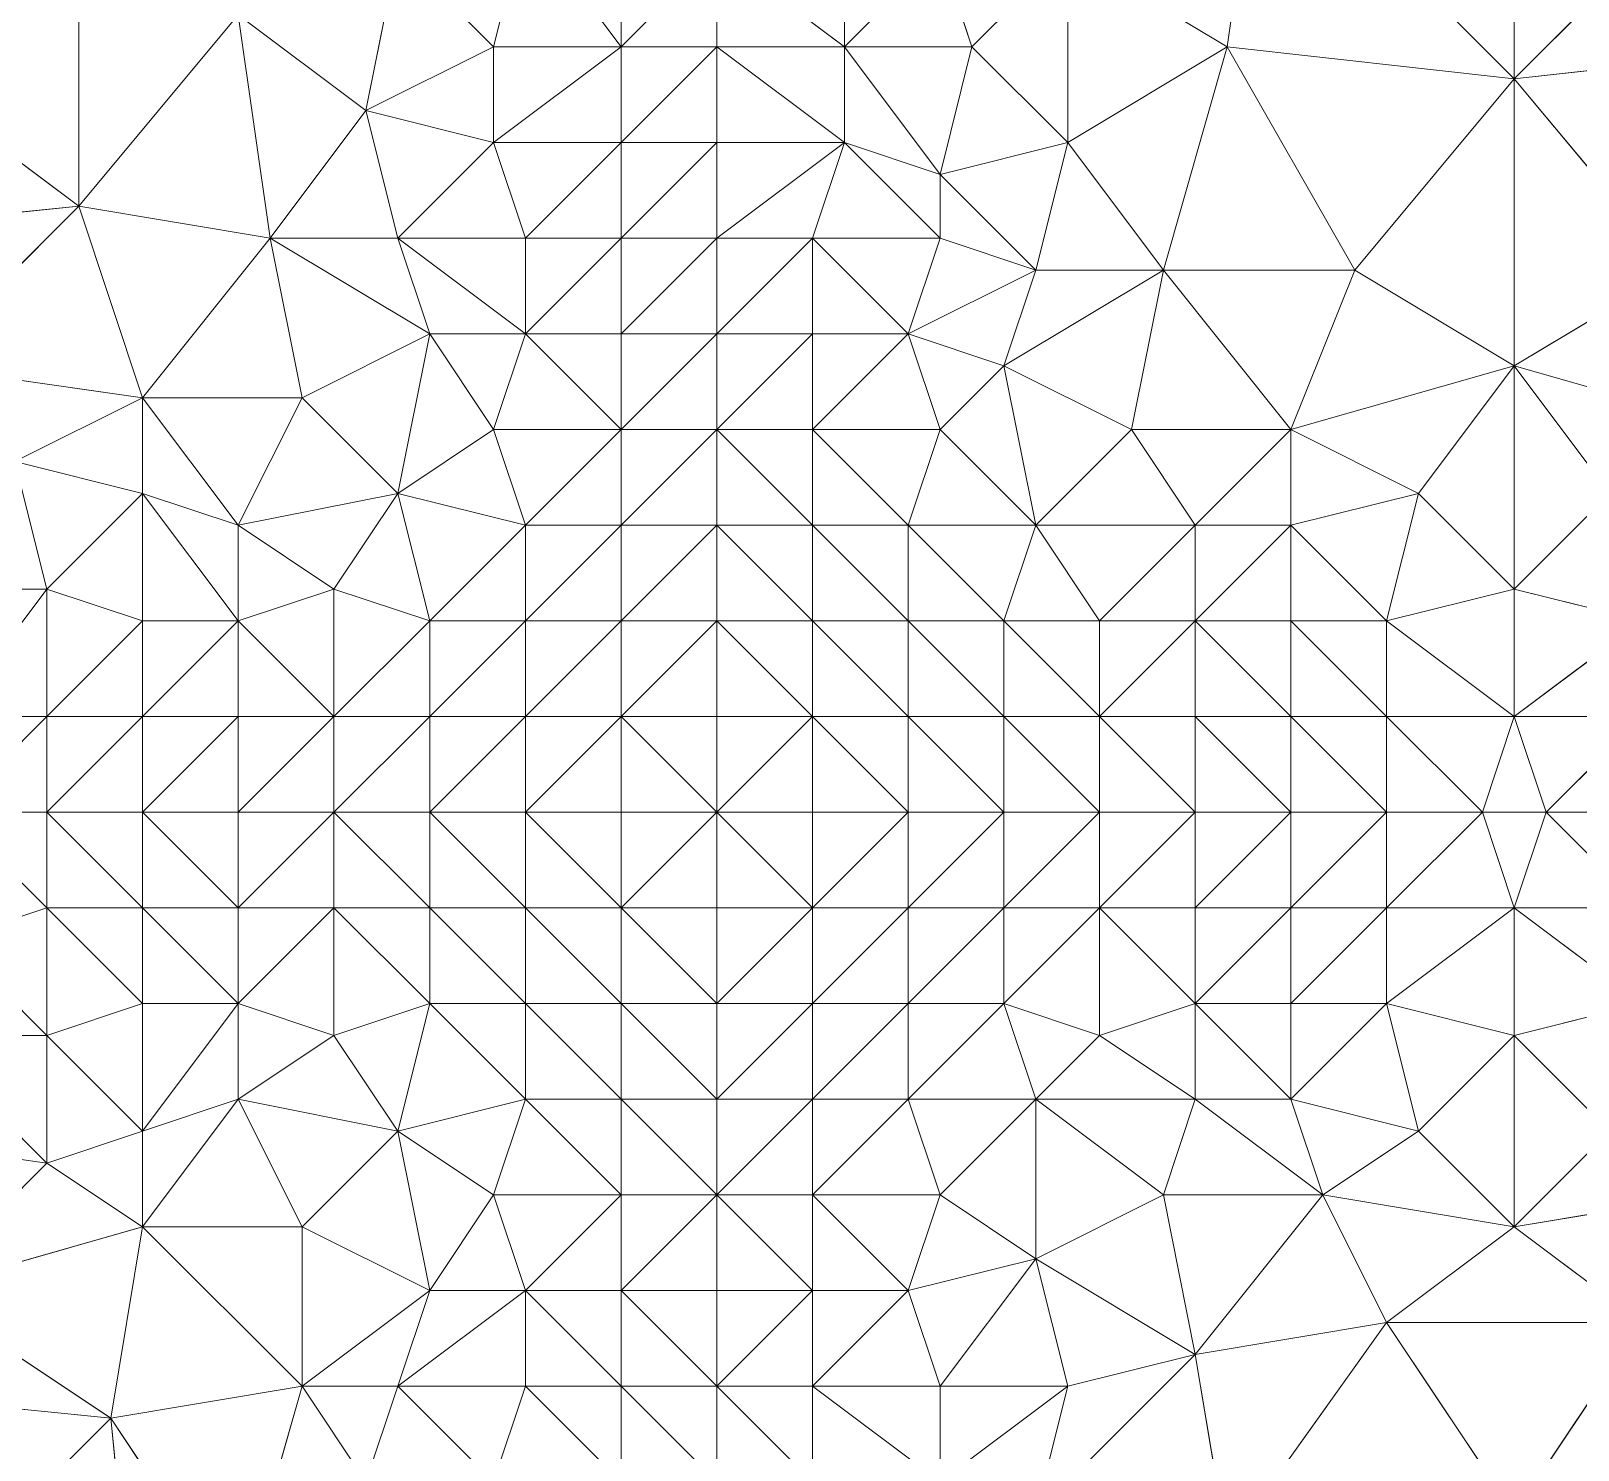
# Model space of a CAD drawing. Header units: metres. Extents: x 0 to 8, y 0 to 4.
# Drawn here: x 0.785 to 1.27, y 1.8 to 2.245 of the extents above; entities that cross this region are included whole.
import ezdxf

# ---------------------------------------------------------------- set-up
doc = ezdxf.new("R2010")
doc.units = ezdxf.units.M
doc.header["$MEASUREMENT"] = 0
for name, color, linetype, lineweight in [('DL_FE_MESH', 134, 'Continuous', 0), ('DL_FE_MESH_CELLS_3', 132, 'Continuous', 0), ('DL_FE_MESH_CELLS_4', 132, 'Continuous', 0), ('DL_FE_MESH_CELLS_6', 132, 'Continuous', 0), ('DL_FE_MESH_CELLS_7', 132, 'Continuous', 0), ('DL_TOPOLOGY', 7, 'Continuous', 0)]:
    doc.layers.add(name, color=color, linetype=linetype, lineweight=lineweight)

msp = doc.modelspace()

# ---------------------------------------------------------------- linework, layer by layer
at = {"layer": 'DL_FE_MESH'}
for p, q in [((1.16, 2.24), (1.17, 2.31)), ((1.25, 2.23), (1.17, 2.31)), ((1.33, 2.31), (1.25, 2.23)), ((0.8, 2.3), (0.8, 2.19)), ((1.25, 2.23), (1.25, 2.3)), ((0.93, 2.24), (0.94, 2.28)), ((0.97, 2.24), (0.94, 2.28)), ((0.9, 2.27), (0.89, 2.22)), ((0.93, 2.24), (0.9, 2.27)), ((0.97, 2.24), (1, 2.27)), ((0.97, 2.27), (0.97, 2.24)), ((1.04, 2.24), (1, 2.27)), ((1.04, 2.24), (1.04, 2.27)), ((1.07, 2.27), (1.04, 2.24)), ((1.08, 2.24), (1.07, 2.27)), ((1.08, 2.24), (1.11, 2.27)), ((1.11, 2.27), (1.11, 2.21)), ((1.16, 2.24), (1.11, 2.27)), ((0.8, 2.19), (0.72, 2.25)), ((0.8, 2.19), (0.85, 2.25)), ((0.86, 2.18), (0.85, 2.25)), ((0.89, 2.22), (0.85, 2.25)), ((0.89, 2.22), (0.93, 2.24)), ((0.93, 2.21), (0.93, 2.24)), ((0.93, 2.24), (0.97, 2.24)), ((0.97, 2.24), (0.93, 2.21)), ((0.97, 2.21), (1, 2.24)), ((1, 2.24), (0.97, 2.24)), ((0.97, 2.24), (0.97, 2.21)), ((1, 2.24), (1.04, 2.24)), ((1.04, 2.21), (1, 2.24)), ((1.04, 2.21), (1.04, 2.24)), ((1.04, 2.24), (1.08, 2.24)), ((1.07, 2.2), (1.04, 2.24)), ((1.07, 2.2), (1.08, 2.24)), ((1.11, 2.21), (1.08, 2.24)), ((1.11, 2.21), (1.16, 2.24)), ((1.14, 2.17), (1.16, 2.24)), ((1.2, 2.17), (1.16, 2.24)), ((1.16, 2.24), (1.25, 2.23)), ((1.25, 2.23), (1.34, 2.24)), ((1.2, 2.17), (1.25, 2.23)), ((1.25, 2.23), (1.25, 2.14)), ((1.3, 2.17), (1.25, 2.23)), ((0.86, 2.18), (0.89, 2.22)), ((0.9, 2.18), (0.89, 2.22)), ((0.93, 2.21), (0.89, 2.22)), ((0.93, 2.21), (0.9, 2.18)), ((0.94, 2.18), (0.93, 2.21)), ((0.93, 2.21), (0.97, 2.21)), ((0.97, 2.21), (0.94, 2.18)), ((0.97, 2.18), (1, 2.21)), ((1, 2.21), (0.97, 2.21)), ((0.97, 2.21), (0.97, 2.18)), ((1, 2.21), (1.04, 2.21)), ((1.04, 2.21), (1, 2.18)), ((1.03, 2.18), (1.04, 2.21)), ((1.04, 2.21), (1.07, 2.2)), ((1.07, 2.18), (1.04, 2.21)), ((1.07, 2.2), (1.11, 2.21)), ((1.1, 2.17), (1.11, 2.21)), ((1.14, 2.17), (1.11, 2.21)), ((1.07, 2.18), (1.07, 2.2)), ((1.1, 2.17), (1.07, 2.2)), ((0.8, 2.19), (0.7, 2.18)), ((0.75, 2.14), (0.8, 2.19)), ((0.8, 2.19), (0.82, 2.13)), ((0.86, 2.18), (0.8, 2.19)), ((0.86, 2.18), (0.82, 2.13)), ((0.87, 2.13), (0.86, 2.18)), ((0.91, 2.15), (0.86, 2.18)), ((0.9, 2.18), (0.86, 2.18)), ((0.91, 2.15), (0.9, 2.18)), ((0.9, 2.18), (0.94, 2.18)), ((0.94, 2.15), (0.9, 2.18)), ((0.94, 2.15), (0.94, 2.18)), ((0.94, 2.18), (0.97, 2.18)), ((0.97, 2.18), (0.94, 2.15)), ((0.97, 2.15), (1, 2.18)), ((1, 2.18), (0.97, 2.18)), ((0.97, 2.18), (0.97, 2.15)), ((1, 2.18), (1.03, 2.18)), ((1.03, 2.18), (1, 2.15)), ((1.03, 2.15), (1.03, 2.18)), ((1.03, 2.18), (1.07, 2.18)), ((1.06, 2.15), (1.03, 2.18)), ((1.06, 2.15), (1.07, 2.18)), ((1.07, 2.18), (1.1, 2.17)), ((1.1, 2.17), (1.06, 2.15)), ((1.09, 2.14), (1.1, 2.17)), ((1.09, 2.14), (1.14, 2.17)), ((1.1, 2.17), (1.14, 2.17)), ((1.13, 2.12), (1.14, 2.17)), ((1.14, 2.17), (1.2, 2.17)), ((1.18, 2.12), (1.14, 2.17)), ((1.18, 2.12), (1.2, 2.17)), ((1.25, 2.14), (1.2, 2.17)), ((1.25, 2.14), (1.3, 2.17)), ((0.87, 2.13), (0.91, 2.15)), ((0.91, 2.15), (0.9, 2.1)), ((0.93, 2.12), (0.91, 2.15)), ((0.91, 2.15), (0.94, 2.15)), ((0.93, 2.12), (0.94, 2.15)), ((0.94, 2.15), (0.97, 2.15)), ((0.97, 2.12), (0.94, 2.15)), ((0.97, 2.12), (1, 2.15)), ((1, 2.15), (0.97, 2.15)), ((0.97, 2.15), (0.97, 2.12)), ((1, 2.15), (1.03, 2.15)), ((1.03, 2.15), (1, 2.12)), ((1.03, 2.12), (1.03, 2.15)), ((1.03, 2.15), (1.06, 2.15)), ((1.06, 2.15), (1.03, 2.12)), ((1.07, 2.12), (1.06, 2.15)), ((1.06, 2.15), (1.09, 2.14)), ((0.82, 2.13), (0.75, 2.14)), ((1.07, 2.12), (1.09, 2.14)), ((1.09, 2.14), (1.1, 2.09)), ((1.13, 2.12), (1.09, 2.14)), ((1.18, 2.12), (1.25, 2.14)), ((1.22, 2.1), (1.25, 2.14)), ((1.25, 2.14), (1.25, 2.07)), ((1.28, 2.1), (1.25, 2.14)), ((1.32, 2.12), (1.25, 2.14)), ((0.78, 2.11), (0.82, 2.13)), ((0.82, 2.13), (0.87, 2.13)), ((0.82, 2.1), (0.82, 2.13)), ((0.85, 2.09), (0.82, 2.13)), ((0.85, 2.09), (0.87, 2.13)), ((0.9, 2.1), (0.87, 2.13)), ((0.9, 2.1), (0.93, 2.12)), ((0.94, 2.09), (0.93, 2.12)), ((0.93, 2.12), (0.97, 2.12)), ((0.97, 2.12), (0.94, 2.09)), ((0.97, 2.09), (1, 2.12)), ((1, 2.12), (0.97, 2.12)), ((0.97, 2.12), (0.97, 2.09)), ((1, 2.12), (1.03, 2.12)), ((1.03, 2.09), (1, 2.12)), ((1.03, 2.09), (1.03, 2.12)), ((1.03, 2.12), (1.07, 2.12)), ((1.06, 2.09), (1.03, 2.12)), ((1.06, 2.09), (1.07, 2.12)), ((1.1, 2.09), (1.07, 2.12)), ((1.1, 2.09), (1.13, 2.12)), ((1.15, 2.09), (1.13, 2.12)), ((1.13, 2.12), (1.18, 2.12)), ((1.15, 2.09), (1.18, 2.12)), ((1.18, 2.09), (1.18, 2.12)), ((1.18, 2.12), (1.22, 2.1)), ((0.79, 2.07), (0.78, 2.11)), ((0.78, 2.11), (0.82, 2.1)), ((0.82, 2.1), (0.79, 2.07)), ((0.82, 2.06), (0.82, 2.1)), ((0.82, 2.1), (0.85, 2.09)), ((0.85, 2.06), (0.82, 2.1)), ((0.9, 2.1), (0.85, 2.09)), ((0.88, 2.07), (0.9, 2.1)), ((0.9, 2.1), (0.91, 2.06)), ((0.94, 2.09), (0.9, 2.1)), ((1.18, 2.09), (1.22, 2.1)), ((1.21, 2.06), (1.22, 2.1)), ((1.25, 2.07), (1.22, 2.1)), ((1.25, 2.07), (1.28, 2.1)), ((0.85, 2.06), (0.85, 2.09)), ((0.88, 2.07), (0.85, 2.09)), ((0.94, 2.09), (0.91, 2.06)), ((0.94, 2.06), (0.94, 2.09)), ((0.94, 2.09), (0.97, 2.09)), ((0.97, 2.09), (0.94, 2.06)), ((0.97, 2.06), (1, 2.09)), ((1, 2.09), (0.97, 2.09)), ((0.97, 2.09), (0.97, 2.06)), ((1, 2.09), (1.03, 2.09)), ((1.03, 2.06), (1, 2.09)), ((1.03, 2.06), (1.03, 2.09)), ((1.03, 2.09), (1.06, 2.09)), ((1.06, 2.06), (1.03, 2.09)), ((1.06, 2.06), (1.06, 2.09)), ((1.06, 2.09), (1.1, 2.09)), ((1.09, 2.06), (1.06, 2.09)), ((1.09, 2.06), (1.1, 2.09)), ((1.12, 2.06), (1.1, 2.09)), ((1.15, 2.09), (1.1, 2.09)), ((1.12, 2.06), (1.15, 2.09)), ((1.15, 2.09), (1.18, 2.09)), ((1.15, 2.06), (1.15, 2.09)), ((1.18, 2.09), (1.15, 2.06)), ((1.18, 2.06), (1.18, 2.09)), ((1.21, 2.06), (1.18, 2.09)), ((0.79, 2.07), (0.75, 2.07)), ((0.79, 2.07), (0.76, 2.03)), ((0.79, 2.03), (0.79, 2.07)), ((0.79, 2.07), (0.82, 2.06)), ((0.85, 2.06), (0.88, 2.07)), ((0.88, 2.03), (0.88, 2.07)), ((0.91, 2.06), (0.88, 2.07)), ((1.21, 2.06), (1.25, 2.07)), ((1.25, 2.03), (1.25, 2.07)), ((1.29, 2.06), (1.25, 2.07)), ((0.82, 2.06), (0.79, 2.03)), ((0.82, 2.03), (0.82, 2.06)), ((0.82, 2.06), (0.85, 2.06)), ((0.85, 2.06), (0.82, 2.03)), ((0.85, 2.03), (0.85, 2.06)), ((0.88, 2.03), (0.85, 2.06)), ((0.91, 2.06), (0.88, 2.03)), ((0.91, 2.06), (0.94, 2.06)), ((0.91, 2.03), (0.91, 2.06)), ((0.94, 2.06), (0.91, 2.03)), ((0.94, 2.03), (0.94, 2.06)), ((0.94, 2.06), (0.97, 2.06)), ((0.97, 2.06), (0.94, 2.03)), ((0.97, 2.03), (1, 2.06)), ((1, 2.06), (0.97, 2.06)), ((0.97, 2.06), (0.97, 2.03)), ((1, 2.06), (1.03, 2.06)), ((1.03, 2.03), (1, 2.06)), ((1.03, 2.03), (1.03, 2.06)), ((1.03, 2.06), (1.06, 2.06)), ((1.06, 2.03), (1.03, 2.06)), ((1.06, 2.03), (1.06, 2.06)), ((1.06, 2.06), (1.09, 2.06)), ((1.09, 2.03), (1.06, 2.06)), ((1.09, 2.03), (1.09, 2.06)), ((1.09, 2.06), (1.12, 2.06)), ((1.12, 2.03), (1.09, 2.06)), ((1.12, 2.03), (1.12, 2.06)), ((1.12, 2.06), (1.15, 2.06)), ((1.15, 2.06), (1.12, 2.03)), ((1.15, 2.03), (1.15, 2.06)), ((1.15, 2.06), (1.18, 2.06)), ((1.18, 2.03), (1.15, 2.06)), ((1.18, 2.03), (1.18, 2.06)), ((1.18, 2.06), (1.21, 2.06)), ((1.21, 2.03), (1.18, 2.06)), ((1.21, 2.03), (1.21, 2.06)), ((1.25, 2.03), (1.21, 2.06)), ((1.29, 2.06), (1.25, 2.03)), ((0.79, 2.03), (0.76, 2)), ((0.79, 2.03), (0.76, 2.03)), ((0.79, 2), (0.79, 2.03)), ((0.82, 2.03), (0.79, 2)), ((0.82, 2.03), (0.79, 2.03)), ((0.82, 2), (0.82, 2.03)), ((0.85, 2.03), (0.82, 2)), ((0.85, 2.03), (0.82, 2.03)), ((0.85, 2), (0.85, 2.03)), ((0.88, 2.03), (0.85, 2)), ((0.88, 2.03), (0.85, 2.03)), ((0.88, 2), (0.88, 2.03)), ((0.91, 2.03), (0.88, 2)), ((0.91, 2.03), (0.88, 2.03)), ((0.91, 2), (0.91, 2.03)), ((0.94, 2.03), (0.91, 2)), ((0.94, 2.03), (0.91, 2.03)), ((0.94, 2), (0.94, 2.03)), ((0.97, 2.03), (0.94, 2)), ((0.97, 2.03), (0.94, 2.03)), ((1, 2.03), (0.97, 2.03)), ((0.97, 2.03), (1, 2)), ((0.97, 2.03), (0.97, 2)), ((1, 2.03), (1.03, 2.03)), ((1.03, 2.03), (1, 2)), ((1.03, 2), (1.03, 2.03)), ((1.03, 2.03), (1.06, 2)), ((1.06, 2.03), (1.03, 2.03)), ((1.06, 2), (1.06, 2.03)), ((1.06, 2.03), (1.09, 2)), ((1.09, 2.03), (1.06, 2.03)), ((1.09, 2), (1.09, 2.03)), ((1.09, 2.03), (1.12, 2)), ((1.12, 2.03), (1.09, 2.03)), ((1.12, 2), (1.12, 2.03)), ((1.12, 2.03), (1.15, 2)), ((1.15, 2.03), (1.12, 2.03)), ((1.15, 2), (1.15, 2.03)), ((1.15, 2.03), (1.18, 2)), ((1.18, 2.03), (1.15, 2.03)), ((1.18, 2), (1.18, 2.03)), ((1.18, 2.03), (1.21, 2)), ((1.21, 2.03), (1.18, 2.03)), ((1.21, 2), (1.21, 2.03)), ((1.24, 2), (1.21, 2.03)), ((1.25, 2.03), (1.21, 2.03)), ((1.24, 2), (1.25, 2.03)), ((1.26, 2), (1.25, 2.03)), ((1.29, 2.03), (1.25, 2.03)), ((1.29, 2.03), (1.26, 2)), ((0.79, 1.97), (0.76, 2)), ((0.82, 1.97), (0.79, 2)), ((0.79, 2), (0.79, 1.97)), ((0.85, 1.97), (0.82, 2)), ((0.82, 2), (0.82, 1.97)), ((0.85, 2), (0.85, 1.97)), ((0.85, 1.97), (0.88, 2)), ((0.91, 1.97), (0.88, 2)), ((0.88, 2), (0.88, 1.97)), ((0.94, 1.97), (0.91, 2)), ((0.91, 2), (0.91, 1.97)), ((0.97, 1.97), (0.94, 2)), ((0.94, 2), (0.94, 1.97)), ((0.97, 1.97), (1, 2)), ((0.97, 2), (0.97, 1.97)), ((1.03, 1.97), (1, 2)), ((1.03, 2), (1.03, 1.97)), ((1.03, 1.97), (1.06, 2)), ((1.06, 2), (1.06, 1.97)), ((1.06, 1.97), (1.09, 2)), ((1.09, 2), (1.09, 1.97)), ((1.09, 1.97), (1.12, 2)), ((1.12, 2), (1.12, 1.97)), ((1.12, 1.97), (1.15, 2)), ((1.15, 2), (1.15, 1.97)), ((1.15, 1.97), (1.18, 2)), ((1.18, 2), (1.18, 1.97)), ((1.18, 1.97), (1.21, 2)), ((1.21, 1.97), (1.24, 2)), ((1.21, 2), (1.21, 1.97)), ((1.24, 2), (1.25, 1.97)), ((1.26, 2), (1.25, 1.97)), ((1.26, 2), (1.29, 1.97)), ((0.76, 1.96), (0.79, 1.97)), ((0.79, 1.97), (0.82, 1.97)), ((0.79, 1.93), (0.79, 1.97)), ((0.82, 1.94), (0.79, 1.97)), ((0.82, 1.97), (0.85, 1.97)), ((0.82, 1.94), (0.82, 1.97)), ((0.85, 1.94), (0.82, 1.97)), ((0.85, 1.97), (0.88, 1.97)), ((0.85, 1.94), (0.85, 1.97)), ((0.88, 1.97), (0.85, 1.94)), ((0.88, 1.97), (0.91, 1.97)), ((0.88, 1.93), (0.88, 1.97)), ((0.91, 1.94), (0.88, 1.97)), ((0.91, 1.97), (0.94, 1.97)), ((0.91, 1.94), (0.91, 1.97)), ((0.94, 1.94), (0.91, 1.97)), ((0.94, 1.97), (0.94, 1.94)), ((0.97, 1.94), (0.94, 1.97)), ((0.97, 1.97), (0.94, 1.97)), ((0.97, 1.94), (0.97, 1.97)), ((1, 1.97), (0.97, 1.97)), ((0.97, 1.97), (1, 1.94)), ((1, 1.97), (1.03, 1.97)), ((1.03, 1.97), (1, 1.94)), ((1.03, 1.97), (1.06, 1.97)), ((1.03, 1.94), (1.03, 1.97)), ((1.06, 1.97), (1.03, 1.94)), ((1.06, 1.97), (1.09, 1.97)), ((1.06, 1.94), (1.06, 1.97)), ((1.09, 1.97), (1.06, 1.94)), ((1.09, 1.97), (1.12, 1.97)), ((1.09, 1.94), (1.09, 1.97)), ((1.12, 1.97), (1.09, 1.94)), ((1.12, 1.97), (1.15, 1.97)), ((1.12, 1.93), (1.12, 1.97)), ((1.15, 1.94), (1.12, 1.97)), ((1.15, 1.97), (1.18, 1.97)), ((1.15, 1.94), (1.15, 1.97)), ((1.18, 1.97), (1.15, 1.94)), ((1.18, 1.97), (1.21, 1.97)), ((1.18, 1.94), (1.18, 1.97)), ((1.21, 1.97), (1.18, 1.94)), ((1.21, 1.97), (1.25, 1.97)), ((1.21, 1.94), (1.21, 1.97)), ((1.25, 1.97), (1.21, 1.94)), ((1.25, 1.97), (1.29, 1.97)), ((1.25, 1.93), (1.25, 1.97)), ((1.29, 1.94), (1.25, 1.97)), ((0.79, 1.93), (0.76, 1.96)), ((0.79, 1.93), (0.82, 1.94)), ((0.82, 1.9), (0.82, 1.94)), ((0.82, 1.94), (0.85, 1.94)), ((0.85, 1.94), (0.82, 1.9)), ((0.85, 1.91), (0.85, 1.94)), ((0.85, 1.94), (0.88, 1.93)), ((0.88, 1.93), (0.91, 1.94)), ((0.91, 1.94), (0.9, 1.9)), ((0.94, 1.91), (0.91, 1.94)), ((0.94, 1.94), (0.91, 1.94)), ((0.94, 1.91), (0.94, 1.94)), ((0.94, 1.94), (0.97, 1.94)), ((0.97, 1.91), (0.94, 1.94)), ((0.97, 1.91), (0.97, 1.94)), ((1, 1.94), (0.97, 1.94)), ((0.97, 1.94), (1, 1.91)), ((1, 1.94), (1.03, 1.94)), ((1.03, 1.94), (1, 1.91)), ((1.06, 1.94), (1.03, 1.91)), ((1.03, 1.94), (1.03, 1.91)), ((1.06, 1.94), (1.03, 1.94)), ((1.06, 1.91), (1.06, 1.94)), ((1.06, 1.94), (1.09, 1.94)), ((1.09, 1.94), (1.06, 1.91)), ((1.1, 1.91), (1.09, 1.94)), ((1.09, 1.94), (1.12, 1.93)), ((1.12, 1.93), (1.15, 1.94)), ((1.15, 1.91), (1.15, 1.94)), ((1.15, 1.94), (1.18, 1.94)), ((1.18, 1.91), (1.15, 1.94)), ((1.18, 1.91), (1.18, 1.94)), ((1.18, 1.94), (1.21, 1.94)), ((1.21, 1.94), (1.18, 1.91)), ((1.22, 1.9), (1.21, 1.94)), ((1.21, 1.94), (1.25, 1.93)), ((1.25, 1.93), (1.29, 1.94)), ((0.79, 1.89), (0.75, 1.93)), ((0.75, 1.93), (0.79, 1.93)), ((0.79, 1.89), (0.79, 1.93)), ((0.82, 1.9), (0.79, 1.93)), ((0.85, 1.91), (0.88, 1.93)), ((0.9, 1.9), (0.88, 1.93)), ((1.1, 1.91), (1.12, 1.93)), ((1.15, 1.91), (1.12, 1.93)), ((1.22, 1.9), (1.25, 1.93)), ((1.25, 1.93), (1.25, 1.87)), ((1.28, 1.9), (1.25, 1.93)), ((0.82, 1.9), (0.85, 1.91)), ((0.82, 1.87), (0.85, 1.91)), ((0.87, 1.87), (0.85, 1.91)), ((0.9, 1.9), (0.85, 1.91)), ((0.9, 1.9), (0.94, 1.91)), ((0.93, 1.88), (0.94, 1.91)), ((0.94, 1.91), (0.97, 1.91)), ((0.97, 1.88), (0.94, 1.91)), ((1, 1.91), (0.97, 1.91)), ((0.97, 1.91), (1, 1.88)), ((0.97, 1.91), (0.97, 1.88)), ((1, 1.91), (1.03, 1.91)), ((1.03, 1.91), (1, 1.88)), ((1.03, 1.91), (1.06, 1.91)), ((1.03, 1.88), (1.03, 1.91)), ((1.06, 1.91), (1.03, 1.88)), ((1.07, 1.88), (1.06, 1.91)), ((1.06, 1.91), (1.1, 1.91)), ((1.07, 1.88), (1.1, 1.91)), ((1.1, 1.91), (1.1, 1.86)), ((1.14, 1.88), (1.1, 1.91)), ((1.15, 1.91), (1.1, 1.91)), ((1.14, 1.88), (1.15, 1.91)), ((1.19, 1.88), (1.15, 1.91)), ((1.18, 1.91), (1.15, 1.91)), ((1.19, 1.88), (1.18, 1.91)), ((1.18, 1.91), (1.22, 1.9)), ((0.79, 1.89), (0.72, 1.9)), ((0.79, 1.89), (0.82, 1.9)), ((0.82, 1.87), (0.82, 1.9)), ((0.87, 1.87), (0.9, 1.9)), ((0.9, 1.9), (0.91, 1.85)), ((0.93, 1.88), (0.9, 1.9)), ((1.19, 1.88), (1.22, 1.9)), ((1.25, 1.87), (1.22, 1.9)), ((1.25, 1.87), (1.28, 1.9)), ((0.75, 1.85), (0.79, 1.89)), ((0.82, 1.87), (0.79, 1.89)), ((0.91, 1.85), (0.93, 1.88)), ((0.94, 1.85), (0.93, 1.88)), ((0.93, 1.88), (0.97, 1.88)), ((0.97, 1.88), (0.94, 1.85)), ((0.97, 1.85), (1, 1.88)), ((1, 1.88), (0.97, 1.88)), ((0.97, 1.88), (0.97, 1.85)), ((1, 1.88), (1.03, 1.88)), ((1.03, 1.85), (1, 1.88)), ((1.03, 1.85), (1.03, 1.88)), ((1.03, 1.88), (1.07, 1.88)), ((1.06, 1.85), (1.03, 1.88)), ((1.06, 1.85), (1.07, 1.88)), ((1.1, 1.86), (1.07, 1.88)), ((1.1, 1.86), (1.14, 1.88)), ((1.15, 1.83), (1.14, 1.88)), ((1.19, 1.88), (1.14, 1.88)), ((1.19, 1.88), (1.15, 1.83)), ((1.21, 1.84), (1.19, 1.88)), ((1.25, 1.87), (1.19, 1.88)), ((1.31, 1.88), (1.25, 1.87)), ((0.82, 1.87), (0.75, 1.85)), ((0.82, 1.87), (0.81, 1.81)), ((0.87, 1.82), (0.82, 1.87)), ((0.87, 1.87), (0.82, 1.87)), ((0.87, 1.82), (0.87, 1.87)), ((0.91, 1.85), (0.87, 1.87)), ((1.21, 1.84), (1.25, 1.87)), ((1.29, 1.84), (1.25, 1.87)), ((1.06, 1.85), (1.1, 1.86)), ((1.1, 1.86), (1.07, 1.82)), ((1.11, 1.82), (1.1, 1.86)), ((1.15, 1.83), (1.1, 1.86)), ((0.81, 1.81), (0.75, 1.85)), ((0.87, 1.82), (0.91, 1.85)), ((0.9, 1.82), (0.91, 1.85)), ((0.94, 1.85), (0.9, 1.82)), ((0.94, 1.85), (0.91, 1.85)), ((0.94, 1.82), (0.94, 1.85)), ((0.94, 1.85), (0.97, 1.85)), ((0.97, 1.82), (0.94, 1.85)), ((1, 1.85), (0.97, 1.85)), ((0.97, 1.85), (1, 1.82)), ((0.97, 1.85), (0.97, 1.82)), ((1, 1.85), (1.03, 1.85)), ((1.03, 1.85), (1, 1.82)), ((1.03, 1.82), (1.03, 1.85)), ((1.03, 1.85), (1.06, 1.85)), ((1.06, 1.85), (1.03, 1.82)), ((1.07, 1.82), (1.06, 1.85)), ((1.15, 1.83), (1.21, 1.84)), ((1.16, 1.77), (1.21, 1.84)), ((1.25, 1.78), (1.21, 1.84)), ((1.29, 1.84), (1.21, 1.84)), ((1.25, 1.78), (1.29, 1.84)), ((1.1, 1.78), (1.15, 1.83)), ((1.11, 1.82), (1.15, 1.83)), ((1.16, 1.77), (1.15, 1.83)), ((0.81, 1.81), (0.71, 1.82)), ((0.81, 1.81), (0.87, 1.82)), ((0.85, 1.75), (0.87, 1.82)), ((0.89, 1.79), (0.87, 1.82)), ((0.87, 1.82), (0.9, 1.82)), ((0.89, 1.79), (0.9, 1.82)), ((0.9, 1.82), (0.94, 1.82)), ((0.93, 1.79), (0.9, 1.82)), ((0.93, 1.79), (0.94, 1.82)), ((0.94, 1.82), (0.97, 1.82)), ((0.97, 1.79), (0.94, 1.82)), ((1, 1.82), (0.97, 1.82)), ((0.97, 1.82), (1, 1.79)), ((0.97, 1.82), (0.97, 1.79)), ((1, 1.82), (1.03, 1.82)), ((1.03, 1.79), (1, 1.82)), ((1.03, 1.79), (1.03, 1.82)), ((1.03, 1.82), (1.07, 1.82)), ((1.07, 1.79), (1.03, 1.82)), ((1.07, 1.79), (1.07, 1.82)), ((1.07, 1.82), (1.11, 1.82)), ((1.11, 1.82), (1.07, 1.79)), ((1.1, 1.78), (1.11, 1.82)), ((0.74, 1.74), (0.81, 1.81)), ((0.81, 1.81), (0.82, 1.71)), ((0.85, 1.75), (0.81, 1.81))]:
    msp.add_line(p, q, dxfattribs=at)
at = {"layer": 'DL_FE_MESH_CELLS_3'}
for points in [[(0.79, 1.97), (0.76, 2), (0.76, 1.96)], [(0.82, 1.97), (0.79, 2), (0.79, 1.97)], [(0.85, 1.97), (0.82, 2), (0.82, 1.97)], [(0.88, 2), (0.85, 1.97), (0.88, 1.97)], [(0.91, 1.97), (0.88, 2), (0.88, 1.97)], [(0.94, 1.97), (0.91, 2), (0.91, 1.97)], [(0.97, 1.97), (0.94, 2), (0.94, 1.97)], [(0.76, 1.96), (0.79, 1.93), (0.79, 1.97)], [(0.79, 1.97), (0.79, 1.93), (0.82, 1.94)], [(0.79, 1.97), (0.82, 1.94), (0.82, 1.97)], [(0.82, 1.97), (0.82, 1.94), (0.85, 1.94)], [(0.82, 1.97), (0.85, 1.94), (0.85, 1.97)], [(0.88, 1.97), (0.85, 1.94), (0.88, 1.93)], [(0.85, 1.97), (0.85, 1.94), (0.88, 1.97)], [(0.88, 1.97), (0.88, 1.93), (0.91, 1.94)], [(0.88, 1.97), (0.91, 1.94), (0.91, 1.97)], [(0.91, 1.97), (0.91, 1.94), (0.94, 1.94)], [(0.91, 1.97), (0.94, 1.94), (0.94, 1.97)], [(0.94, 1.97), (0.94, 1.94), (0.97, 1.94)], [(0.94, 1.97), (0.97, 1.94), (0.97, 1.97)], [(1, 1.94), (0.97, 1.97), (0.97, 1.94)], [(0.76, 1.96), (0.75, 1.93), (0.79, 1.93)], [(0.79, 1.93), (0.82, 1.9), (0.82, 1.94)], [(0.85, 1.94), (0.82, 1.9), (0.85, 1.91)], [(0.82, 1.94), (0.82, 1.9), (0.85, 1.94)], [(0.85, 1.94), (0.85, 1.91), (0.88, 1.93)], [(0.88, 1.93), (0.9, 1.9), (0.91, 1.94)], [(0.91, 1.94), (0.9, 1.9), (0.94, 1.91)], [(0.91, 1.94), (0.94, 1.91), (0.94, 1.94)], [(0.94, 1.94), (0.94, 1.91), (0.97, 1.91)], [(0.94, 1.94), (0.97, 1.91), (0.97, 1.94)], [(1, 1.91), (0.97, 1.94), (0.97, 1.91)], [(0.72, 1.9), (0.79, 1.89), (0.75, 1.93)], [(0.75, 1.93), (0.79, 1.89), (0.79, 1.93)], [(0.79, 1.93), (0.79, 1.89), (0.82, 1.9)], [(0.85, 1.91), (0.9, 1.9), (0.88, 1.93)], [(0.85, 1.91), (0.82, 1.9), (0.82, 1.87)], [(0.85, 1.91), (0.82, 1.87), (0.87, 1.87)], [(0.85, 1.91), (0.87, 1.87), (0.9, 1.9)], [(0.9, 1.9), (0.93, 1.88), (0.94, 1.91)], [(0.94, 1.91), (0.93, 1.88), (0.97, 1.88)], [(0.94, 1.91), (0.97, 1.88), (0.97, 1.91)], [(1, 1.88), (0.97, 1.91), (0.97, 1.88)], [(0.72, 1.9), (0.75, 1.85), (0.79, 1.89)], [(0.79, 1.89), (0.82, 1.87), (0.82, 1.9)], [(0.87, 1.87), (0.91, 1.85), (0.9, 1.9)], [(0.9, 1.9), (0.91, 1.85), (0.93, 1.88)], [(0.79, 1.89), (0.75, 1.85), (0.82, 1.87)], [(0.91, 1.85), (0.94, 1.85), (0.93, 1.88)], [(0.93, 1.88), (0.94, 1.85), (0.97, 1.88)], [(0.97, 1.88), (0.94, 1.85), (0.97, 1.85)], [(0.97, 1.85), (1, 1.88), (0.97, 1.88)], [(0.82, 1.87), (0.75, 1.85), (0.81, 1.81)], [(0.82, 1.87), (0.81, 1.81), (0.87, 1.82)], [(0.82, 1.87), (0.87, 1.82), (0.87, 1.87)], [(0.91, 1.85), (0.87, 1.87), (0.87, 1.82)], [(0.71, 1.82), (0.81, 1.81), (0.75, 1.85)], [(0.91, 1.85), (0.87, 1.82), (0.9, 1.82)], [(0.94, 1.85), (0.9, 1.82), (0.94, 1.82)], [(0.91, 1.85), (0.9, 1.82), (0.94, 1.85)], [(0.94, 1.85), (0.94, 1.82), (0.97, 1.82)], [(0.94, 1.85), (0.97, 1.82), (0.97, 1.85)], [(1, 1.82), (0.97, 1.85), (0.97, 1.82)], [(0.71, 1.82), (0.74, 1.74), (0.81, 1.81)], [(0.87, 1.82), (0.81, 1.81), (0.85, 1.75)], [(0.87, 1.82), (0.85, 1.75), (0.89, 1.79)], [(0.87, 1.82), (0.89, 1.79), (0.9, 1.82)], [(0.9, 1.82), (0.89, 1.79), (0.93, 1.79)], [(0.9, 1.82), (0.93, 1.79), (0.94, 1.82)], [(0.94, 1.82), (0.93, 1.79), (0.97, 1.79)], [(0.94, 1.82), (0.97, 1.79), (0.97, 1.82)], [(1, 1.79), (0.97, 1.82), (0.97, 1.79)], [(0.74, 1.74), (0.82, 1.71), (0.81, 1.81)], [(0.81, 1.81), (0.82, 1.71), (0.85, 1.75)]]:
    msp.add_3dface(points, dxfattribs=at)
for points, invisible_edges in [([(0.79, 2), (0.76, 2), (0.79, 1.97)], 1), ([(0.82, 2), (0.79, 2), (0.82, 1.97)], 1), ([(0.85, 2), (0.82, 2), (0.85, 1.97)], 1), ([(0.88, 2), (0.85, 2), (0.85, 1.97)], 1), ([(0.91, 2), (0.88, 2), (0.91, 1.97)], 1), ([(0.94, 2), (0.91, 2), (0.94, 1.97)], 1), ([(0.97, 2), (0.94, 2), (0.97, 1.97)], 1), ([(0.97, 1.97), (1, 2), (0.97, 2)], 2), ([(1, 1.97), (1, 2), (0.97, 1.97)], 1), ([(1, 1.94), (1, 1.97), (0.97, 1.97)], 1), ([(1, 1.91), (1, 1.94), (0.97, 1.94)], 1), ([(1, 1.88), (1, 1.91), (0.97, 1.91)], 1), ([(1, 1.85), (1, 1.88), (0.97, 1.85)], 1), ([(1, 1.82), (1, 1.85), (0.97, 1.85)], 1), ([(1, 1.79), (1, 1.82), (0.97, 1.82)], 1)]:
    msp.add_3dface(points, dxfattribs=dict(at, invisible_edges=invisible_edges))
at = {"layer": 'DL_FE_MESH_CELLS_4'}
for points in [[(0.72, 2.25), (0.8, 2.19), (0.8, 2.3)], [(0.8, 2.3), (0.8, 2.19), (0.85, 2.25)], [(0.9, 2.27), (0.93, 2.24), (0.94, 2.28)], [(0.94, 2.28), (0.93, 2.24), (0.97, 2.24)], [(0.94, 2.28), (0.97, 2.24), (0.97, 2.27)], [(0.85, 2.25), (0.89, 2.22), (0.9, 2.27)], [(0.9, 2.27), (0.89, 2.22), (0.93, 2.24)], [(0.97, 2.24), (1, 2.27), (0.97, 2.27)], [(0.7, 2.18), (0.8, 2.19), (0.72, 2.25)], [(0.85, 2.25), (0.8, 2.19), (0.86, 2.18)], [(0.85, 2.25), (0.86, 2.18), (0.89, 2.22)], [(0.89, 2.22), (0.93, 2.21), (0.93, 2.24)], [(0.97, 2.24), (0.93, 2.21), (0.97, 2.21)], [(0.93, 2.24), (0.93, 2.21), (0.97, 2.24)], [(0.97, 2.21), (1, 2.24), (0.97, 2.24)], [(0.86, 2.18), (0.9, 2.18), (0.89, 2.22)], [(0.89, 2.22), (0.9, 2.18), (0.93, 2.21)], [(0.93, 2.21), (0.9, 2.18), (0.94, 2.18)], [(0.93, 2.21), (0.94, 2.18), (0.97, 2.21)], [(0.97, 2.21), (0.94, 2.18), (0.97, 2.18)], [(0.97, 2.18), (1, 2.21), (0.97, 2.21)], [(0.7, 2.18), (0.75, 2.14), (0.8, 2.19)], [(0.75, 2.14), (0.82, 2.13), (0.8, 2.19)], [(0.8, 2.19), (0.82, 2.13), (0.86, 2.18)], [(0.86, 2.18), (0.82, 2.13), (0.87, 2.13)], [(0.91, 2.15), (0.86, 2.18), (0.87, 2.13)], [(0.9, 2.18), (0.86, 2.18), (0.91, 2.15)], [(0.9, 2.18), (0.91, 2.15), (0.94, 2.15)], [(0.9, 2.18), (0.94, 2.15), (0.94, 2.18)], [(0.97, 2.18), (0.94, 2.15), (0.97, 2.15)], [(0.94, 2.18), (0.94, 2.15), (0.97, 2.18)], [(0.97, 2.15), (1, 2.18), (0.97, 2.18)], [(0.87, 2.13), (0.9, 2.1), (0.91, 2.15)], [(0.91, 2.15), (0.9, 2.1), (0.93, 2.12)], [(0.91, 2.15), (0.93, 2.12), (0.94, 2.15)], [(0.94, 2.15), (0.93, 2.12), (0.97, 2.12)], [(0.94, 2.15), (0.97, 2.12), (0.97, 2.15)], [(0.97, 2.12), (1, 2.15), (0.97, 2.15)], [(0.75, 2.14), (0.78, 2.11), (0.82, 2.13)], [(0.78, 2.11), (0.82, 2.1), (0.82, 2.13)], [(0.82, 2.13), (0.82, 2.1), (0.85, 2.09)], [(0.82, 2.13), (0.85, 2.09), (0.87, 2.13)], [(0.85, 2.09), (0.9, 2.1), (0.87, 2.13)], [(0.9, 2.1), (0.94, 2.09), (0.93, 2.12)], [(0.93, 2.12), (0.94, 2.09), (0.97, 2.12)], [(0.97, 2.12), (0.94, 2.09), (0.97, 2.09)], [(0.97, 2.09), (1, 2.12), (0.97, 2.12)], [(0.75, 2.07), (0.79, 2.07), (0.78, 2.11)], [(0.78, 2.11), (0.79, 2.07), (0.82, 2.1)], [(0.82, 2.1), (0.79, 2.07), (0.82, 2.06)], [(0.82, 2.1), (0.82, 2.06), (0.85, 2.06)], [(0.82, 2.1), (0.85, 2.06), (0.85, 2.09)], [(0.85, 2.09), (0.88, 2.07), (0.9, 2.1)], [(0.88, 2.07), (0.91, 2.06), (0.9, 2.1)], [(0.9, 2.1), (0.91, 2.06), (0.94, 2.09)], [(0.85, 2.09), (0.85, 2.06), (0.88, 2.07)], [(0.94, 2.09), (0.91, 2.06), (0.94, 2.06)], [(0.97, 2.09), (0.94, 2.06), (0.97, 2.06)], [(0.94, 2.09), (0.94, 2.06), (0.97, 2.09)], [(0.97, 2.06), (1, 2.09), (0.97, 2.09)], [(0.75, 2.07), (0.76, 2.03), (0.79, 2.07)], [(0.79, 2.07), (0.76, 2.03), (0.79, 2.03)], [(0.79, 2.07), (0.79, 2.03), (0.82, 2.06)], [(0.85, 2.06), (0.88, 2.03), (0.88, 2.07)], [(0.88, 2.07), (0.88, 2.03), (0.91, 2.06)], [(0.82, 2.06), (0.79, 2.03), (0.82, 2.03)], [(0.85, 2.06), (0.82, 2.03), (0.85, 2.03)], [(0.82, 2.06), (0.82, 2.03), (0.85, 2.06)], [(0.85, 2.06), (0.85, 2.03), (0.88, 2.03)], [(0.91, 2.06), (0.88, 2.03), (0.91, 2.03)], [(0.94, 2.06), (0.91, 2.03), (0.94, 2.03)], [(0.91, 2.06), (0.91, 2.03), (0.94, 2.06)], [(0.97, 2.06), (0.94, 2.03), (0.97, 2.03)], [(0.94, 2.06), (0.94, 2.03), (0.97, 2.06)], [(0.97, 2.03), (1, 2.06), (0.97, 2.06)], [(0.76, 2), (0.79, 2.03), (0.76, 2.03)], [(0.79, 2), (0.82, 2.03), (0.79, 2.03)], [(0.82, 2), (0.85, 2.03), (0.82, 2.03)], [(0.85, 2), (0.88, 2.03), (0.85, 2.03)], [(0.88, 2), (0.91, 2.03), (0.88, 2.03)], [(0.91, 2), (0.94, 2.03), (0.91, 2.03)], [(0.94, 2), (0.97, 2.03), (0.94, 2.03)]]:
    msp.add_3dface(points, dxfattribs=at)
for points, invisible_edges in [([(1, 2.24), (1, 2.27), (0.97, 2.24)], 1), ([(1, 2.21), (1, 2.24), (0.97, 2.21)], 1), ([(1, 2.18), (1, 2.21), (0.97, 2.18)], 1), ([(1, 2.15), (1, 2.18), (0.97, 2.15)], 1), ([(1, 2.12), (1, 2.15), (0.97, 2.12)], 1), ([(1, 2.09), (1, 2.12), (0.97, 2.09)], 1), ([(1, 2.06), (1, 2.09), (0.97, 2.06)], 1), ([(1, 2.03), (1, 2.06), (0.97, 2.03)], 1), ([(0.76, 2), (0.79, 2), (0.79, 2.03)], 1), ([(0.79, 2), (0.82, 2), (0.82, 2.03)], 1), ([(0.82, 2), (0.85, 2), (0.85, 2.03)], 1), ([(0.85, 2), (0.88, 2), (0.88, 2.03)], 1), ([(0.88, 2), (0.91, 2), (0.91, 2.03)], 1), ([(0.91, 2), (0.94, 2), (0.94, 2.03)], 1), ([(0.94, 2), (0.97, 2), (0.97, 2.03)], 1), ([(1, 2), (1, 2.03), (0.97, 2.03)], 1), ([(1, 2), (0.97, 2.03), (0.97, 2)], 4)]:
    msp.add_3dface(points, dxfattribs=dict(at, invisible_edges=invisible_edges))
at = {"layer": 'DL_FE_MESH_CELLS_6'}
for points in [[(1.17, 2.31), (1.11, 2.27), (1.16, 2.24)], [(1.17, 2.31), (1.16, 2.24), (1.25, 2.23)], [(1.17, 2.31), (1.25, 2.23), (1.25, 2.3)], [(1.33, 2.31), (1.25, 2.23), (1.34, 2.24)], [(1.25, 2.3), (1.25, 2.23), (1.33, 2.31)], [(1, 2.27), (1.04, 2.24), (1.04, 2.27)], [(1.07, 2.27), (1.04, 2.24), (1.08, 2.24)], [(1.04, 2.27), (1.04, 2.24), (1.07, 2.27)], [(1.07, 2.27), (1.08, 2.24), (1.11, 2.27)], [(1.08, 2.24), (1.11, 2.21), (1.11, 2.27)], [(1.11, 2.27), (1.11, 2.21), (1.16, 2.24)], [(1, 2.24), (1.04, 2.21), (1.04, 2.24)], [(1.04, 2.24), (1.04, 2.21), (1.07, 2.2)], [(1.04, 2.24), (1.07, 2.2), (1.08, 2.24)], [(1.08, 2.24), (1.07, 2.2), (1.11, 2.21)], [(1.16, 2.24), (1.11, 2.21), (1.14, 2.17)], [(1.16, 2.24), (1.14, 2.17), (1.2, 2.17)], [(1.16, 2.24), (1.2, 2.17), (1.25, 2.23)], [(1.25, 2.23), (1.3, 2.17), (1.34, 2.24)], [(1.2, 2.17), (1.25, 2.14), (1.25, 2.23)], [(1.25, 2.23), (1.25, 2.14), (1.3, 2.17)], [(1.04, 2.21), (1, 2.18), (1.03, 2.18)], [(1.04, 2.21), (1.03, 2.18), (1.07, 2.18)], [(1.04, 2.21), (1.07, 2.18), (1.07, 2.2)], [(1.07, 2.2), (1.1, 2.17), (1.11, 2.21)], [(1.11, 2.21), (1.1, 2.17), (1.14, 2.17)], [(1.07, 2.2), (1.07, 2.18), (1.1, 2.17)], [(1.03, 2.18), (1, 2.15), (1.03, 2.15)], [(1.03, 2.18), (1.03, 2.15), (1.06, 2.15)], [(1.03, 2.18), (1.06, 2.15), (1.07, 2.18)], [(1.07, 2.18), (1.06, 2.15), (1.1, 2.17)], [(1.1, 2.17), (1.06, 2.15), (1.09, 2.14)], [(1.14, 2.17), (1.1, 2.17), (1.09, 2.14)], [(1.14, 2.17), (1.09, 2.14), (1.13, 2.12)], [(1.14, 2.17), (1.13, 2.12), (1.18, 2.12)], [(1.14, 2.17), (1.18, 2.12), (1.2, 2.17)], [(1.25, 2.14), (1.2, 2.17), (1.18, 2.12)], [(1.3, 2.17), (1.25, 2.14), (1.32, 2.12)], [(1.03, 2.15), (1, 2.12), (1.03, 2.12)], [(1.06, 2.15), (1.03, 2.12), (1.07, 2.12)], [(1.03, 2.15), (1.03, 2.12), (1.06, 2.15)], [(1.06, 2.15), (1.07, 2.12), (1.09, 2.14)], [(1.07, 2.12), (1.1, 2.09), (1.09, 2.14)], [(1.09, 2.14), (1.1, 2.09), (1.13, 2.12)], [(1.25, 2.14), (1.18, 2.12), (1.22, 2.1)], [(1.22, 2.1), (1.25, 2.07), (1.25, 2.14)], [(1.25, 2.14), (1.25, 2.07), (1.28, 2.1)], [(1.32, 2.12), (1.25, 2.14), (1.28, 2.1)], [(1, 2.12), (1.03, 2.09), (1.03, 2.12)], [(1.03, 2.12), (1.03, 2.09), (1.06, 2.09)], [(1.03, 2.12), (1.06, 2.09), (1.07, 2.12)], [(1.07, 2.12), (1.06, 2.09), (1.1, 2.09)], [(1.1, 2.09), (1.15, 2.09), (1.13, 2.12)], [(1.18, 2.12), (1.13, 2.12), (1.15, 2.09)], [(1.18, 2.12), (1.15, 2.09), (1.18, 2.09)], [(1.18, 2.12), (1.18, 2.09), (1.22, 2.1)], [(1.18, 2.09), (1.21, 2.06), (1.22, 2.1)], [(1.22, 2.1), (1.21, 2.06), (1.25, 2.07)], [(1.25, 2.07), (1.29, 2.06), (1.28, 2.1)], [(1, 2.09), (1.03, 2.06), (1.03, 2.09)], [(1.03, 2.09), (1.03, 2.06), (1.06, 2.06)], [(1.03, 2.09), (1.06, 2.06), (1.06, 2.09)], [(1.06, 2.09), (1.06, 2.06), (1.09, 2.06)], [(1.06, 2.09), (1.09, 2.06), (1.1, 2.09)], [(1.1, 2.09), (1.09, 2.06), (1.12, 2.06)], [(1.1, 2.09), (1.12, 2.06), (1.15, 2.09)], [(1.12, 2.06), (1.15, 2.06), (1.15, 2.09)], [(1.18, 2.09), (1.15, 2.06), (1.18, 2.06)], [(1.15, 2.09), (1.15, 2.06), (1.18, 2.09)], [(1.18, 2.09), (1.18, 2.06), (1.21, 2.06)], [(1.21, 2.06), (1.25, 2.03), (1.25, 2.07)], [(1.25, 2.07), (1.25, 2.03), (1.29, 2.06)], [(1, 2.06), (1.03, 2.03), (1.03, 2.06)], [(1.03, 2.06), (1.03, 2.03), (1.06, 2.03)], [(1.03, 2.06), (1.06, 2.03), (1.06, 2.06)], [(1.06, 2.06), (1.06, 2.03), (1.09, 2.03)], [(1.06, 2.06), (1.09, 2.03), (1.09, 2.06)], [(1.09, 2.06), (1.09, 2.03), (1.12, 2.03)], [(1.09, 2.06), (1.12, 2.03), (1.12, 2.06)], [(1.15, 2.06), (1.12, 2.03), (1.15, 2.03)], [(1.12, 2.06), (1.12, 2.03), (1.15, 2.06)], [(1.15, 2.06), (1.15, 2.03), (1.18, 2.03)], [(1.15, 2.06), (1.18, 2.03), (1.18, 2.06)], [(1.18, 2.06), (1.18, 2.03), (1.21, 2.03)], [(1.18, 2.06), (1.21, 2.03), (1.21, 2.06)], [(1.21, 2.06), (1.21, 2.03), (1.25, 2.03)], [(1.29, 2.06), (1.25, 2.03), (1.29, 2.03)], [(1.03, 2.03), (1.06, 2), (1.06, 2.03)], [(1.06, 2.03), (1.09, 2), (1.09, 2.03)], [(1.09, 2.03), (1.12, 2), (1.12, 2.03)], [(1.12, 2.03), (1.15, 2), (1.15, 2.03)], [(1.15, 2.03), (1.18, 2), (1.18, 2.03)], [(1.18, 2.03), (1.21, 2), (1.21, 2.03)], [(1.21, 2.03), (1.24, 2), (1.25, 2.03)], [(1.25, 2.03), (1.26, 2), (1.29, 2.03)]]:
    msp.add_3dface(points, dxfattribs=at)
for points, invisible_edges in [([(1, 2.27), (1, 2.24), (1.04, 2.24)], 1), ([(1, 2.24), (1, 2.21), (1.04, 2.21)], 1), ([(1, 2.21), (1, 2.18), (1.04, 2.21)], 1), ([(1, 2.18), (1, 2.15), (1.03, 2.18)], 1), ([(1, 2.15), (1, 2.12), (1.03, 2.15)], 1), ([(1, 2.12), (1, 2.09), (1.03, 2.09)], 1), ([(1, 2.09), (1, 2.06), (1.03, 2.06)], 1), ([(1, 2.06), (1, 2.03), (1.03, 2.03)], 1), ([(1.03, 2.03), (1, 2), (1.03, 2)], 2), ([(1, 2.03), (1, 2), (1.03, 2.03)], 1), ([(1.03, 2), (1.06, 2), (1.03, 2.03)], 1), ([(1.06, 2), (1.09, 2), (1.06, 2.03)], 1), ([(1.09, 2), (1.12, 2), (1.09, 2.03)], 1), ([(1.12, 2), (1.15, 2), (1.12, 2.03)], 1), ([(1.15, 2), (1.18, 2), (1.15, 2.03)], 1), ([(1.18, 2), (1.21, 2), (1.18, 2.03)], 1), ([(1.21, 2.03), (1.21, 2), (1.24, 2)], 2), ([(1.24, 2), (1.26, 2), (1.25, 2.03)], 1), ([(1.29, 2.03), (1.26, 2), (1.29, 2)], 2)]:
    msp.add_3dface(points, dxfattribs=dict(at, invisible_edges=invisible_edges))
at = {"layer": 'DL_FE_MESH_CELLS_7'}
for points, invisible_edges in [([(1.03, 1.97), (1, 2), (1, 1.97)], 2), ([(1.03, 2), (1, 2), (1.03, 1.97)], 1), ([(1.06, 2), (1.03, 2), (1.03, 1.97)], 1), ([(1.09, 2), (1.06, 2), (1.06, 1.97)], 1), ([(1.12, 2), (1.09, 2), (1.09, 1.97)], 1), ([(1.15, 2), (1.12, 2), (1.12, 1.97)], 1), ([(1.18, 2), (1.15, 2), (1.15, 1.97)], 1), ([(1.21, 2), (1.18, 2), (1.18, 1.97)], 1), ([(1.21, 1.97), (1.24, 2), (1.21, 2)], 2), ([(1.26, 2), (1.24, 2), (1.25, 1.97)], 1), ([(1.29, 1.97), (1.29, 2), (1.26, 2)], 2), ([(1, 1.97), (1, 1.94), (1.03, 1.97)], 1), ([(1, 1.94), (1, 1.91), (1.03, 1.94)], 1), ([(1, 1.91), (1, 1.88), (1.03, 1.91)], 1), ([(1, 1.88), (1, 1.85), (1.03, 1.85)], 1), ([(1, 1.85), (1, 1.82), (1.03, 1.85)], 1), ([(1, 1.82), (1, 1.79), (1.03, 1.79)], 1)]:
    msp.add_3dface(points, dxfattribs=dict(at, invisible_edges=invisible_edges))
for points in [[(1.06, 2), (1.03, 1.97), (1.06, 1.97)], [(1.09, 2), (1.06, 1.97), (1.09, 1.97)], [(1.12, 2), (1.09, 1.97), (1.12, 1.97)], [(1.15, 2), (1.12, 1.97), (1.15, 1.97)], [(1.18, 2), (1.15, 1.97), (1.18, 1.97)], [(1.21, 2), (1.18, 1.97), (1.21, 1.97)], [(1.25, 1.97), (1.24, 2), (1.21, 1.97)], [(1.29, 1.97), (1.26, 2), (1.25, 1.97)], [(1.03, 1.97), (1, 1.94), (1.03, 1.94)], [(1.06, 1.97), (1.03, 1.94), (1.06, 1.94)], [(1.03, 1.97), (1.03, 1.94), (1.06, 1.97)], [(1.09, 1.97), (1.06, 1.94), (1.09, 1.94)], [(1.06, 1.97), (1.06, 1.94), (1.09, 1.97)], [(1.12, 1.97), (1.09, 1.94), (1.12, 1.93)], [(1.09, 1.97), (1.09, 1.94), (1.12, 1.97)], [(1.12, 1.97), (1.12, 1.93), (1.15, 1.94)], [(1.12, 1.97), (1.15, 1.94), (1.15, 1.97)], [(1.18, 1.97), (1.15, 1.94), (1.18, 1.94)], [(1.15, 1.97), (1.15, 1.94), (1.18, 1.97)], [(1.21, 1.97), (1.18, 1.94), (1.21, 1.94)], [(1.18, 1.97), (1.18, 1.94), (1.21, 1.97)], [(1.25, 1.97), (1.21, 1.94), (1.25, 1.93)], [(1.21, 1.97), (1.21, 1.94), (1.25, 1.97)], [(1.25, 1.97), (1.25, 1.93), (1.29, 1.94)], [(1.25, 1.97), (1.29, 1.94), (1.29, 1.97)], [(1.03, 1.94), (1, 1.91), (1.03, 1.91)], [(1.06, 1.94), (1.03, 1.91), (1.06, 1.91)], [(1.03, 1.94), (1.03, 1.91), (1.06, 1.94)], [(1.09, 1.94), (1.06, 1.91), (1.1, 1.91)], [(1.06, 1.94), (1.06, 1.91), (1.09, 1.94)], [(1.09, 1.94), (1.1, 1.91), (1.12, 1.93)], [(1.12, 1.93), (1.15, 1.91), (1.15, 1.94)], [(1.15, 1.94), (1.15, 1.91), (1.18, 1.91)], [(1.15, 1.94), (1.18, 1.91), (1.18, 1.94)], [(1.21, 1.94), (1.18, 1.91), (1.22, 1.9)], [(1.18, 1.94), (1.18, 1.91), (1.21, 1.94)], [(1.21, 1.94), (1.22, 1.9), (1.25, 1.93)], [(1.25, 1.93), (1.28, 1.9), (1.29, 1.94)], [(1.1, 1.91), (1.15, 1.91), (1.12, 1.93)], [(1.22, 1.9), (1.25, 1.87), (1.25, 1.93)], [(1.25, 1.93), (1.25, 1.87), (1.28, 1.9)], [(1.03, 1.91), (1, 1.88), (1.03, 1.88)], [(1.06, 1.91), (1.03, 1.88), (1.07, 1.88)], [(1.03, 1.91), (1.03, 1.88), (1.06, 1.91)], [(1.06, 1.91), (1.07, 1.88), (1.1, 1.91)], [(1.07, 1.88), (1.1, 1.86), (1.1, 1.91)], [(1.1, 1.91), (1.1, 1.86), (1.14, 1.88)], [(1.1, 1.91), (1.14, 1.88), (1.15, 1.91)], [(1.15, 1.91), (1.14, 1.88), (1.19, 1.88)], [(1.15, 1.91), (1.19, 1.88), (1.18, 1.91)], [(1.18, 1.91), (1.19, 1.88), (1.22, 1.9)], [(1.22, 1.9), (1.19, 1.88), (1.25, 1.87)], [(1.28, 1.9), (1.25, 1.87), (1.31, 1.88)], [(1, 1.88), (1.03, 1.85), (1.03, 1.88)], [(1.03, 1.88), (1.03, 1.85), (1.06, 1.85)], [(1.03, 1.88), (1.06, 1.85), (1.07, 1.88)], [(1.07, 1.88), (1.06, 1.85), (1.1, 1.86)], [(1.14, 1.88), (1.1, 1.86), (1.15, 1.83)], [(1.14, 1.88), (1.15, 1.83), (1.19, 1.88)], [(1.19, 1.88), (1.15, 1.83), (1.21, 1.84)], [(1.25, 1.87), (1.19, 1.88), (1.21, 1.84)], [(1.31, 1.88), (1.25, 1.87), (1.29, 1.84)], [(1.21, 1.84), (1.29, 1.84), (1.25, 1.87)], [(1.06, 1.85), (1.07, 1.82), (1.1, 1.86)], [(1.1, 1.86), (1.07, 1.82), (1.11, 1.82)], [(1.15, 1.83), (1.1, 1.86), (1.11, 1.82)], [(1.03, 1.85), (1, 1.82), (1.03, 1.82)], [(1.06, 1.85), (1.03, 1.82), (1.07, 1.82)], [(1.03, 1.85), (1.03, 1.82), (1.06, 1.85)], [(1.21, 1.84), (1.15, 1.83), (1.16, 1.77)], [(1.21, 1.84), (1.16, 1.77), (1.25, 1.78)], [(1.21, 1.84), (1.25, 1.78), (1.29, 1.84)], [(1.29, 1.84), (1.25, 1.78), (1.34, 1.77)], [(1.15, 1.83), (1.11, 1.82), (1.1, 1.78)], [(1.15, 1.83), (1.1, 1.78), (1.16, 1.77)], [(1, 1.82), (1.03, 1.79), (1.03, 1.82)], [(1.03, 1.82), (1.03, 1.79), (1.07, 1.79)], [(1.03, 1.82), (1.07, 1.79), (1.07, 1.82)], [(1.11, 1.82), (1.07, 1.79), (1.1, 1.78)], [(1.07, 1.82), (1.07, 1.79), (1.11, 1.82)]]:
    msp.add_3dface(points, dxfattribs=at)
at = {"layer": 'DL_TOPOLOGY'}
for p, q in [((1, 4), (1, 2)), ((0, 2), (1, 2)), ((1, 2), (1, 1)), ((1, 2), (1.5, 2))]:
    msp.add_line(p, q, dxfattribs=at)

doc.saveas('drawing.dxf')
